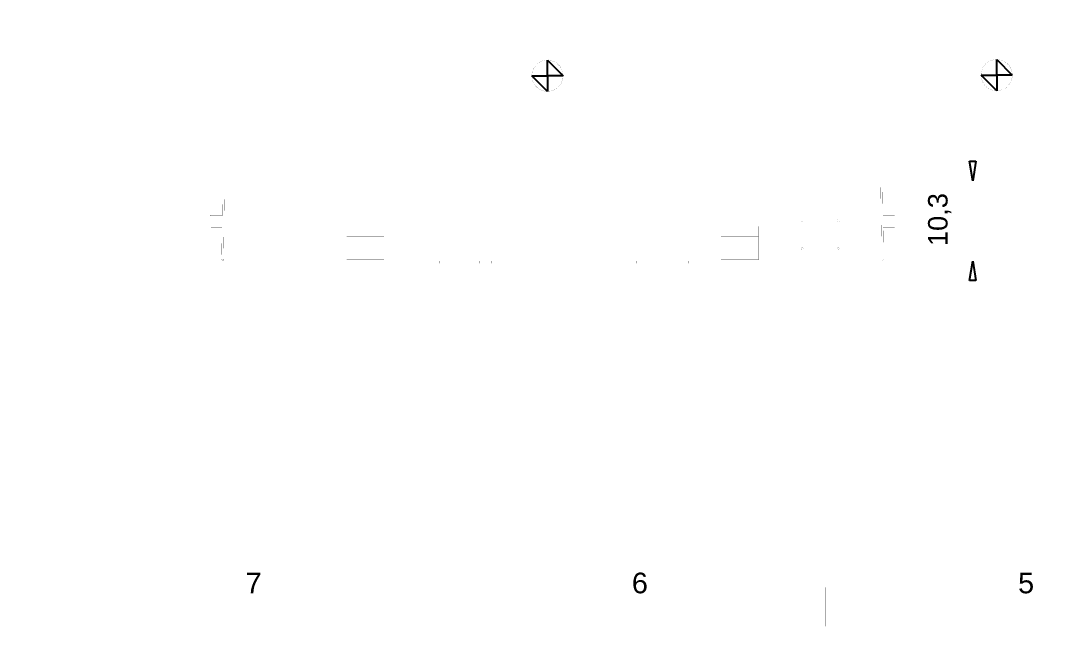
# Model space of a CAD drawing. Header units: inches. Extents: x 0 to 35.2, y -0.7 to 15.9.
# Drawn here: x 21.38 to 26.58, y -0.73 to 2.33 of the extents above; entities that cross this region are included whole.
import ezdxf

# ---------------------------------------------------------------- set-up
doc = ezdxf.new("R2010")
doc.units = ezdxf.units.IN
doc.header["$MEASUREMENT"] = 0
for name, color, linetype in [('Board Outline', 216, 'Continuous'), ('Dimensions', 6, 'Continuous'), ('Mechanical 4', 56, 'Continuous')]:
    doc.layers.add(name, color=color, linetype=linetype)
doc.styles.add('Arial', font='', dxfattribs={"height": 0.2})
doc.styles.get('Arial').set_extended_font_data('Arial')

msp = doc.modelspace()

# ---------------------------------------------------------------- linework, layer by layer
at = {"layer": 'Board Outline'}
for p, q in [((26.3037, 2.1334), (26.3824, 2.0546)), ((26.3037, 2.0546), (26.3037, 2.1334)), ((24.0367, 2.1299), (24.1155, 2.0512)), ((24.0367, 2.0512), (24.0367, 2.1299)), ((24.0367, 1.9724), (23.958, 2.0512)), ((23.958, 2.0512), (24.0367, 2.0512)), ((24.1155, 2.0512), (24.0367, 2.0512)), ((24.0367, 2.0512), (24.0367, 1.9724)), ((26.3037, 1.9759), (26.2249, 2.0546)), ((26.2249, 2.0546), (26.3037, 2.0546)), ((26.3824, 2.0546), (26.3037, 2.0546)), ((26.3037, 2.0546), (26.3037, 1.9759)), ((26.1826, 1.5213), (26.1669, 1.6197)), ((26.1669, 1.6197), (26.1984, 1.6197)), ((26.1984, 1.6197), (26.1826, 1.5213)), ((26.1669, 1.0174), (26.1826, 1.1158)), ((26.1826, 1.1158), (26.1984, 1.0174)), ((26.1984, 1.0174), (26.1669, 1.0174))]:
    msp.add_line(p, q, dxfattribs=at)
at = {"layer": 'Board Outline', "const_width": 0.0005}
for points in [[(21.5406, -0.5315), (21.5406, 15.6102)], [(26.1826, 1.5213), (26.1826, 1.7575)], [(25.7579, 1.5213), (26.222, 1.5213)], [(26.1826, 1.1158), (26.1826, 1.5213)], [(25.7614, 1.1158), (26.222, 1.1158)], [(26.1826, 0.8796), (26.1826, 1.1158)]]:
    msp.add_lwpolyline(points, dxfattribs=at)
at = {"layer": 'Board Outline', "const_width": 0.00025}
for points in [[(26.1825, 1.7575, 1), (26.1828, 1.7575, 1)], [(25.7578, 1.5213, 1), (25.758, 1.5213, 1)], [(26.1825, 1.5213, 1), (26.1828, 1.5213, 1)], [(26.1825, 1.5213, 1), (26.1828, 1.5213, 1)], [(26.2219, 1.5213, 1), (26.2221, 1.5213, 1)], [(25.7612, 1.1158, 1), (25.7615, 1.1158, 1)], [(26.1825, 1.1158, 1), (26.1828, 1.1158, 1)], [(26.1825, 1.1158, 1), (26.1828, 1.1158, 1)], [(26.2219, 1.1158, 1), (26.2221, 1.1158, 1)], [(26.1825, 0.8796, 1), (26.1828, 0.8796, 1)], [(21.5404, -0.5315, 1), (21.5407, -0.5315, 1)]]:
    msp.add_lwpolyline(points, format="xyb", close=True, dxfattribs=at)
at = {"layer": 'Dimensions', "const_width": 0.0005}
for points in [[(22.3933, 1.1257), (22.3967, 1.5213)], [(22.3967, 1.5213), (22.4066, 1.5213)], [(22.4031, 1.1257), (22.4066, 1.5213)], [(22.4066, 1.5213), (25.7185, 1.5213)], [(25.7185, 1.5213), (25.722, 1.1257)], [(25.7185, 1.5213), (25.7284, 1.5213)], [(25.7284, 1.5213), (25.7318, 1.1257)], [(22.3362, 1.3441), (22.3756, 1.3441)], [(22.3362, 1.289), (22.3362, 1.3441)], [(22.3401, 1.3481), (22.3756, 1.3481)], [(22.3756, 1.3441), (22.3756, 1.3481)], [(22.3756, 1.3481), (22.3952, 1.3481)], [(22.3756, 1.289), (22.3756, 1.3441)], [(22.3756, 1.3441), (22.3952, 1.3441)], [(23.8854, 1.3008), (24.2397, 1.3008)], [(23.8854, 1.1788), (23.8854, 1.3008)], [(24.2397, 1.1788), (24.2397, 1.3008)], [(25.3165, 1.1828), (25.3165, 1.3127)], [(25.3165, 1.3127), (25.3244, 1.3126)], [(25.3244, 1.1827), (25.3244, 1.3126)], [(25.3283, 1.3245), (25.4976, 1.3245)], [(25.3283, 1.3166), (25.3283, 1.3245)], [(25.3283, 1.3166), (25.4976, 1.3166)], [(25.3283, 1.2772), (25.3283, 1.3166)], [(25.4976, 1.3166), (25.4976, 1.3245)], [(25.4976, 1.2772), (25.4976, 1.3166)], [(25.5015, 1.3126), (25.5094, 1.3127)], [(25.5015, 1.1827), (25.5015, 1.3126)], [(25.5094, 1.1828), (25.5094, 1.3127)], [(25.7299, 1.3481), (25.7496, 1.3481)], [(25.7299, 1.3441), (25.7496, 1.3441)], [(25.7496, 1.3441), (25.7496, 1.3481)], [(25.7496, 1.3481), (25.785, 1.3481)], [(25.7496, 1.289), (25.7496, 1.3441)], [(25.7496, 1.3441), (25.7889, 1.3441)], [(25.7889, 1.289), (25.7889, 1.3441)], [(22.3362, 1.289), (22.3756, 1.289)], [(22.3401, 1.2851), (22.3756, 1.2851)], [(22.3756, 1.2851), (22.3756, 1.289)], [(22.3756, 1.289), (22.3947, 1.289)], [(22.3756, 1.2851), (22.3947, 1.2851)], [(23.0232, 1.2907), (23.2122, 1.2907)], [(23.0232, 1.2378), (23.0232, 1.2907)], [(23.2122, 1.2378), (23.2122, 1.2907)], [(24.913, 1.2907), (25.1019, 1.2907)], [(24.913, 1.2378), (24.913, 1.2907)], [(25.1019, 1.2378), (25.1019, 1.2907)], [(25.3244, 1.2772), (25.3283, 1.2772)], [(25.3283, 1.2772), (25.4976, 1.2772)], [(25.3283, 1.1788), (25.3283, 1.2772)], [(25.4976, 1.2772), (25.5015, 1.2772)], [(25.4976, 1.1788), (25.4976, 1.2772)], [(25.7304, 1.289), (25.7496, 1.289)], [(25.7304, 1.2851), (25.7496, 1.2851)], [(25.7496, 1.2851), (25.7496, 1.289)], [(25.7496, 1.289), (25.7889, 1.289)], [(25.7496, 1.2851), (25.785, 1.2851)], [(23.0232, 1.2378), (23.2122, 1.2378)], [(23.0232, 1.2181), (23.0232, 1.2378)], [(23.0232, 1.2181), (23.2122, 1.2181)], [(23.0232, 1.1257), (23.0232, 1.2181)], [(23.2122, 1.2181), (23.2122, 1.2378)], [(23.2122, 1.1257), (23.2122, 1.2181)], [(24.913, 1.2378), (25.1019, 1.2378)], [(24.913, 1.2181), (24.913, 1.2378)], [(24.913, 1.2181), (25.1019, 1.2181)], [(24.913, 1.1257), (24.913, 1.2181)], [(25.1019, 1.2181), (25.1019, 1.2378)], [(25.1019, 1.1257), (25.1019, 1.2181)], [(23.8854, 1.1788), (24.2397, 1.1788)], [(25.3165, 1.1828), (25.3244, 1.1827)], [(25.3283, 1.171), (25.3283, 1.1788)], [(25.3283, 1.1788), (25.4976, 1.1788)], [(25.3283, 1.171), (25.4976, 1.171)], [(25.4976, 1.171), (25.4976, 1.1788)], [(25.5015, 1.1827), (25.5094, 1.1828)], [(22.3962, 1.1243), (22.3973, 1.1246)], [(22.3973, 1.1246), (22.3987, 1.1248)], [(22.3987, 1.1248), (22.4031, 1.1257)], [(22.4017, 1.1187), (22.4022, 1.1212)], [(22.4022, 1.1212), (22.4028, 1.1242)], [(22.4028, 1.1242), (22.4031, 1.1257)], [(22.4031, 1.1257), (23.0232, 1.1257)], [(22.4031, 1.1158), (25.722, 1.1158)], [(23.0232, 1.1217), (23.0232, 1.1257)], [(23.0232, 1.1217), (23.2122, 1.1217)], [(23.2122, 1.1217), (23.2122, 1.1257)], [(23.2122, 1.1257), (24.913, 1.1257)], [(23.3719, 1.104), (23.3719, 1.1158)], [(23.3719, 1.104), (23.4813, 1.104)], [(23.4813, 1.104), (23.4813, 1.1158)], [(23.4937, 1.104), (23.4937, 1.1158)], [(23.4937, 1.104), (23.5, 1.104)], [(23.5, 1.104), (23.5, 1.1158)], [(23.5, 1.104), (23.504, 1.104)], [(23.5065, 1.104), (23.5065, 1.1158)], [(23.5065, 1.104), (23.5656, 1.104)], [(23.5604, 1.104), (23.5631, 1.104)], [(23.5656, 1.104), (23.5656, 1.1158)], [(23.5656, 1.104), (23.6246, 1.104)], [(23.6246, 1.104), (23.6246, 1.1158)], [(23.6272, 1.104), (23.6274, 1.104)], [(23.6274, 1.104), (23.6274, 1.1158)], [(23.6491, 1.104), (23.6491, 1.1158)], [(23.6491, 1.104), (23.6938, 1.104)], [(23.6938, 1.104), (23.6938, 1.1158)], [(23.6938, 1.104), (23.7269, 1.104)], [(23.7269, 1.104), (23.7269, 1.1158)], [(23.7269, 1.104), (23.7547, 1.104)], [(23.7547, 1.104), (23.7547, 1.1158)], [(24.3658, 1.104), (24.3658, 1.1158)], [(24.3658, 1.104), (24.4752, 1.104)], [(24.4752, 1.104), (24.4752, 1.1158)], [(24.4876, 1.104), (24.4876, 1.1158)], [(24.4876, 1.104), (24.4939, 1.104)], [(24.4939, 1.104), (24.4939, 1.1158)], [(24.4939, 1.104), (24.4979, 1.104)], [(24.5005, 1.104), (24.5005, 1.1158)], [(24.5005, 1.104), (24.5595, 1.104)], [(24.5543, 1.104), (24.557, 1.104)], [(24.5595, 1.104), (24.5595, 1.1158)], [(24.5595, 1.104), (24.6186, 1.104)], [(24.6186, 1.104), (24.6186, 1.1158)], [(24.6211, 1.104), (24.6213, 1.104)], [(24.6213, 1.104), (24.6213, 1.1158)], [(24.6431, 1.104), (24.6431, 1.1158)], [(24.6431, 1.104), (24.6877, 1.104)], [(24.6877, 1.104), (24.6877, 1.1158)], [(24.6877, 1.104), (24.7208, 1.104)], [(24.7208, 1.104), (24.7208, 1.1158)], [(24.7208, 1.104), (24.7486, 1.104)], [(24.7486, 1.104), (24.7486, 1.1158)], [(24.913, 1.1217), (24.913, 1.1257)], [(24.913, 1.1217), (25.1019, 1.1217)], [(25.1019, 1.1217), (25.1019, 1.1257)], [(25.1019, 1.1257), (25.722, 1.1257)], [(25.722, 1.1158), (25.722, 1.1257)], [(11.9933, -0.5315), (34.9854, -0.5315)], [(21.5406, -0.7283), (21.5406, -0.5315)], [(23.4894, -0.7284), (23.4894, -0.5315)], [(23.4894, -0.7283), (23.4894, -0.5315)], [(25.4382, -0.7283), (25.4382, -0.5315)]]:
    msp.add_lwpolyline(points, dxfattribs=at)
at = {"layer": 'Dimensions', "const_width": 0.00025}
for points in [[(22.3966, 1.5213, 1), (22.3969, 1.5213, 1)], [(22.3966, 1.5213, 1), (22.3969, 1.5213, 1)], [(22.4065, 1.5213, 1), (22.4067, 1.5213, 1)], [(22.4065, 1.5213, 1), (22.4067, 1.5213, 1)], [(22.4065, 1.5213, 1), (22.4067, 1.5213, 1)], [(25.7184, 1.5213, 1), (25.7187, 1.5213, 1)], [(25.7184, 1.5213, 1), (25.7187, 1.5213, 1)], [(25.7184, 1.5213, 1), (25.7187, 1.5213, 1)], [(25.7282, 1.5213, 1), (25.7285, 1.5213, 1)], [(25.7282, 1.5213, 1), (25.7285, 1.5213, 1)], [(22.3361, 1.3441, 1), (22.3363, 1.3441, 1)], [(22.3361, 1.3441, 1), (22.3363, 1.3441, 1)], [(22.3361, 1.3441, 1), (22.3363, 1.3441, 1)], [(22.34, 1.3481, 1), (22.3402, 1.3481, 1)], [(22.34, 1.3481, 1), (22.3402, 1.3481, 1)], [(22.3754, 1.3481, 1), (22.3757, 1.3481, 1)], [(22.3754, 1.3481, 1), (22.3757, 1.3481, 1)], [(22.3754, 1.3481, 1), (22.3757, 1.3481, 1)], [(22.3754, 1.3441, 1), (22.3757, 1.3441, 1)], [(22.3754, 1.3441, 1), (22.3757, 1.3441, 1)], [(22.3754, 1.3441, 1), (22.3757, 1.3441, 1)], [(22.3754, 1.3441, 1), (22.3757, 1.3441, 1)], [(22.3951, 1.3481, 1), (22.3954, 1.3481, 1)], [(22.3951, 1.3441, 1), (22.3953, 1.3441, 1)], [(23.8853, 1.3008, 1), (23.8855, 1.3008, 1)], [(23.8853, 1.3008, 1), (23.8855, 1.3008, 1)], [(24.2396, 1.3008, 1), (24.2398, 1.3008, 1)], [(24.2396, 1.3008, 1), (24.2398, 1.3008, 1)], [(25.3164, 1.3127, 1), (25.3166, 1.3127, 1)], [(25.3164, 1.3127, 1), (25.3166, 1.3127, 1)], [(25.3164, 1.3127, 1), (25.3166, 1.3127, 1)], [(25.3242, 1.3126, 1), (25.3245, 1.3126, 1)], [(25.3242, 1.3126, 1), (25.3245, 1.3126, 1)], [(25.3242, 1.3126, 1), (25.3245, 1.3126, 1)], [(25.3282, 1.3245, 1), (25.3284, 1.3245, 1)], [(25.3282, 1.3245, 1), (25.3284, 1.3245, 1)], [(25.3282, 1.3245, 1), (25.3284, 1.3245, 1)], [(25.3282, 1.3166, 1), (25.3284, 1.3166, 1)], [(25.3282, 1.3166, 1), (25.3284, 1.3166, 1)], [(25.3282, 1.3166, 1), (25.3284, 1.3166, 1)], [(25.3282, 1.3166, 1), (25.3284, 1.3166, 1)], [(25.4975, 1.3245, 1), (25.4977, 1.3245, 1)], [(25.4975, 1.3245, 1), (25.4977, 1.3245, 1)], [(25.4975, 1.3245, 1), (25.4977, 1.3245, 1)], [(25.4975, 1.3166, 1), (25.4977, 1.3166, 1)], [(25.4975, 1.3166, 1), (25.4977, 1.3166, 1)], [(25.4975, 1.3166, 1), (25.4977, 1.3166, 1)], [(25.4975, 1.3166, 1), (25.4977, 1.3166, 1)], [(25.5014, 1.3126, 1), (25.5017, 1.3126, 1)], [(25.5014, 1.3126, 1), (25.5017, 1.3126, 1)], [(25.5014, 1.3126, 1), (25.5017, 1.3126, 1)], [(25.5093, 1.3127, 1), (25.5095, 1.3127, 1)], [(25.5093, 1.3127, 1), (25.5095, 1.3127, 1)], [(25.5093, 1.3127, 1), (25.5095, 1.3127, 1)], [(25.7298, 1.3481, 1), (25.73, 1.3481, 1)], [(25.7298, 1.3441, 1), (25.73, 1.3441, 1)], [(25.7494, 1.3481, 1), (25.7497, 1.3481, 1)], [(25.7494, 1.3481, 1), (25.7497, 1.3481, 1)], [(25.7494, 1.3481, 1), (25.7497, 1.3481, 1)], [(25.7494, 1.3441, 1), (25.7497, 1.3441, 1)], [(25.7494, 1.3441, 1), (25.7497, 1.3441, 1)], [(25.7494, 1.3441, 1), (25.7497, 1.3441, 1)], [(25.7494, 1.3441, 1), (25.7497, 1.3441, 1)], [(25.7849, 1.3481, 1), (25.7851, 1.3481, 1)], [(25.7849, 1.3481, 1), (25.7851, 1.3481, 1)], [(25.7888, 1.3441, 1), (25.7891, 1.3441, 1)], [(25.7888, 1.3441, 1), (25.7891, 1.3441, 1)], [(25.7888, 1.3441, 1), (25.7891, 1.3441, 1)], [(22.3361, 1.289, 1), (22.3363, 1.289, 1)], [(22.3361, 1.289, 1), (22.3363, 1.289, 1)], [(22.3361, 1.289, 1), (22.3363, 1.289, 1)], [(22.34, 1.2851, 1), (22.3402, 1.2851, 1)], [(22.34, 1.2851, 1), (22.3402, 1.2851, 1)], [(22.3754, 1.289, 1), (22.3757, 1.289, 1)], [(22.3754, 1.289, 1), (22.3757, 1.289, 1)], [(22.3754, 1.289, 1), (22.3757, 1.289, 1)], [(22.3754, 1.289, 1), (22.3757, 1.289, 1)], [(22.3754, 1.2851, 1), (22.3757, 1.2851, 1)], [(22.3754, 1.2851, 1), (22.3757, 1.2851, 1)], [(22.3754, 1.2851, 1), (22.3757, 1.2851, 1)], [(22.3946, 1.2851, 1), (22.3948, 1.2851, 1)], [(22.3946, 1.289, 1), (22.3948, 1.289, 1)], [(23.0231, 1.2907, 1), (23.0233, 1.2907, 1)], [(23.0231, 1.2907, 1), (23.0233, 1.2907, 1)], [(23.212, 1.2907, 1), (23.2123, 1.2907, 1)], [(23.212, 1.2907, 1), (23.2123, 1.2907, 1)], [(24.9128, 1.2907, 1), (24.9131, 1.2907, 1)], [(24.9128, 1.2907, 1), (24.9131, 1.2907, 1)], [(25.1018, 1.2907, 1), (25.1021, 1.2907, 1)], [(25.1018, 1.2907, 1), (25.1021, 1.2907, 1)], [(25.3242, 1.2772, 1), (25.3245, 1.2772, 1)], [(25.3282, 1.2772, 1), (25.3284, 1.2772, 1)], [(25.3282, 1.2772, 1), (25.3284, 1.2772, 1)], [(25.3282, 1.2772, 1), (25.3284, 1.2772, 1)], [(25.3282, 1.2772, 1), (25.3284, 1.2772, 1)], [(25.4975, 1.2772, 1), (25.4977, 1.2772, 1)], [(25.4975, 1.2772, 1), (25.4977, 1.2772, 1)], [(25.4975, 1.2772, 1), (25.4977, 1.2772, 1)], [(25.4975, 1.2772, 1), (25.4977, 1.2772, 1)], [(25.5014, 1.2772, 1), (25.5017, 1.2772, 1)], [(25.7303, 1.289, 1), (25.7305, 1.289, 1)], [(25.7303, 1.2851, 1), (25.7306, 1.2851, 1)], [(25.7494, 1.289, 1), (25.7497, 1.289, 1)], [(25.7494, 1.289, 1), (25.7497, 1.289, 1)], [(25.7494, 1.289, 1), (25.7497, 1.289, 1)], [(25.7494, 1.289, 1), (25.7497, 1.289, 1)], [(25.7494, 1.2851, 1), (25.7497, 1.2851, 1)], [(25.7494, 1.2851, 1), (25.7497, 1.2851, 1)], [(25.7494, 1.2851, 1), (25.7497, 1.2851, 1)], [(25.7849, 1.2851, 1), (25.7851, 1.2851, 1)], [(25.7849, 1.2851, 1), (25.7851, 1.2851, 1)], [(25.7888, 1.289, 1), (25.7891, 1.289, 1)], [(25.7888, 1.289, 1), (25.7891, 1.289, 1)], [(25.7888, 1.289, 1), (25.7891, 1.289, 1)], [(23.0231, 1.2378, 1), (23.0233, 1.2378, 1)], [(23.0231, 1.2378, 1), (23.0233, 1.2378, 1)], [(23.0231, 1.2378, 1), (23.0233, 1.2378, 1)], [(23.0231, 1.2181, 1), (23.0233, 1.2181, 1)], [(23.0231, 1.2181, 1), (23.0233, 1.2181, 1)], [(23.0231, 1.2181, 1), (23.0233, 1.2181, 1)], [(23.212, 1.2378, 1), (23.2123, 1.2378, 1)], [(23.212, 1.2378, 1), (23.2123, 1.2378, 1)], [(23.212, 1.2378, 1), (23.2123, 1.2378, 1)], [(23.212, 1.2181, 1), (23.2123, 1.2181, 1)], [(23.212, 1.2181, 1), (23.2123, 1.2181, 1)], [(23.212, 1.2181, 1), (23.2123, 1.2181, 1)], [(24.9128, 1.2378, 1), (24.9131, 1.2378, 1)], [(24.9128, 1.2378, 1), (24.9131, 1.2378, 1)], [(24.9128, 1.2378, 1), (24.9131, 1.2378, 1)], [(24.9128, 1.2181, 1), (24.9131, 1.2181, 1)], [(24.9128, 1.2181, 1), (24.9131, 1.2181, 1)], [(24.9128, 1.2181, 1), (24.9131, 1.2181, 1)], [(25.1018, 1.2378, 1), (25.1021, 1.2378, 1)], [(25.1018, 1.2378, 1), (25.1021, 1.2378, 1)], [(25.1018, 1.2378, 1), (25.1021, 1.2378, 1)], [(25.1018, 1.2181, 1), (25.1021, 1.2181, 1)], [(25.1018, 1.2181, 1), (25.1021, 1.2181, 1)], [(25.1018, 1.2181, 1), (25.1021, 1.2181, 1)], [(23.8853, 1.1788, 1), (23.8855, 1.1788, 1)], [(23.8853, 1.1788, 1), (23.8855, 1.1788, 1)], [(24.2396, 1.1788, 1), (24.2398, 1.1788, 1)], [(24.2396, 1.1788, 1), (24.2398, 1.1788, 1)], [(25.3164, 1.1828, 1), (25.3166, 1.1828, 1)], [(25.3164, 1.1828, 1), (25.3166, 1.1828, 1)], [(25.3164, 1.1828, 1), (25.3166, 1.1828, 1)], [(25.3242, 1.1827, 1), (25.3245, 1.1827, 1)], [(25.3242, 1.1827, 1), (25.3245, 1.1827, 1)], [(25.3242, 1.1827, 1), (25.3245, 1.1827, 1)], [(25.3282, 1.1788, 1), (25.3284, 1.1788, 1)], [(25.3282, 1.1788, 1), (25.3284, 1.1788, 1)], [(25.3282, 1.1788, 1), (25.3284, 1.1788, 1)], [(25.3282, 1.1788, 1), (25.3284, 1.1788, 1)], [(25.3282, 1.171, 1), (25.3284, 1.171, 1)], [(25.3282, 1.171, 1), (25.3284, 1.171, 1)], [(25.3282, 1.171, 1), (25.3284, 1.171, 1)], [(25.4975, 1.1788, 1), (25.4977, 1.1788, 1)], [(25.4975, 1.1788, 1), (25.4977, 1.1788, 1)], [(25.4975, 1.1788, 1), (25.4977, 1.1788, 1)], [(25.4975, 1.1788, 1), (25.4977, 1.1788, 1)], [(25.4975, 1.171, 1), (25.4977, 1.171, 1)], [(25.4975, 1.171, 1), (25.4977, 1.171, 1)], [(25.4975, 1.171, 1), (25.4977, 1.171, 1)], [(25.5014, 1.1827, 1), (25.5017, 1.1827, 1)], [(25.5014, 1.1827, 1), (25.5017, 1.1827, 1)], [(25.5014, 1.1827, 1), (25.5017, 1.1827, 1)], [(25.5093, 1.1828, 1), (25.5095, 1.1828, 1)], [(25.5093, 1.1828, 1), (25.5095, 1.1828, 1)], [(25.5093, 1.1828, 1), (25.5095, 1.1828, 1)], [(22.3932, 1.1257, 1), (22.3934, 1.1257, 1)], [(22.3932, 1.1257, 1), (22.3934, 1.1257, 1)], [(22.3932, 1.1257, 1), (22.3934, 1.1257, 1)], [(22.3933, 1.1254, 1), (22.3935, 1.1254, 1)], [(22.3933, 1.1254, 1), (22.3935, 1.1254, 1)], [(22.3937, 1.1251, 1), (22.3939, 1.1251, 1)], [(22.3937, 1.1251, 1), (22.3939, 1.1251, 1)], [(22.3942, 1.1248, 1), (22.3945, 1.1248, 1)], [(22.3942, 1.1248, 1), (22.3945, 1.1248, 1)], [(22.3952, 1.1217, 1), (22.3955, 1.1217, 1)], [(22.3952, 1.1217, 1), (22.3955, 1.1217, 1)], [(22.3952, 1.1205, 1), (22.3954, 1.1205, 1)], [(22.3952, 1.1205, 1), (22.3954, 1.1205, 1)], [(22.3955, 1.123, 1), (22.3957, 1.123, 1)], [(22.3955, 1.123, 1), (22.3957, 1.123, 1)], [(22.396, 1.1243, 1), (22.3963, 1.1243, 1)], [(22.396, 1.1243, 1), (22.3963, 1.1243, 1)], [(22.396, 1.1243, 1), (22.3963, 1.1243, 1)], [(22.396, 1.1243, 1), (22.3963, 1.1243, 1)], [(22.396, 1.1187, 1), (22.3962, 1.1187, 1)], [(22.396, 1.1187, 1), (22.3962, 1.1187, 1)], [(22.396, 1.1187, 1), (22.3962, 1.1187, 1)], [(22.396, 1.1187, 1), (22.3962, 1.1187, 1)], [(22.3972, 1.1246, 1), (22.3975, 1.1246, 1)], [(22.3972, 1.1246, 1), (22.3975, 1.1246, 1)], [(22.3978, 1.1179, 1), (22.398, 1.1179, 1)], [(22.3978, 1.1179, 1), (22.398, 1.1179, 1)], [(22.3985, 1.1248, 1), (22.3988, 1.1248, 1)], [(22.3985, 1.1248, 1), (22.3988, 1.1248, 1)], [(22.399, 1.1179, 1), (22.3992, 1.1179, 1)], [(22.399, 1.1179, 1), (22.3992, 1.1179, 1)], [(22.399, 1.1205, 1), (22.3992, 1.1205, 1)], [(22.399, 1.1205, 1), (22.3992, 1.1205, 1)], [(22.4003, 1.1182, 1), (22.4005, 1.1182, 1)], [(22.4003, 1.1182, 1), (22.4005, 1.1182, 1)], [(22.4016, 1.1187, 1), (22.4019, 1.1187, 1)], [(22.4016, 1.1187, 1), (22.4019, 1.1187, 1)], [(22.4016, 1.1187, 1), (22.4019, 1.1187, 1)], [(22.4016, 1.1187, 1), (22.4019, 1.1187, 1)], [(22.4018, 1.1177, 1), (22.4021, 1.1177, 1)], [(22.4018, 1.1177, 1), (22.4021, 1.1177, 1)], [(22.4021, 1.1212, 1), (22.4024, 1.1212, 1)], [(22.4021, 1.1212, 1), (22.4024, 1.1212, 1)], [(22.4021, 1.1169, 1), (22.4024, 1.1169, 1)], [(22.4021, 1.1169, 1), (22.4024, 1.1169, 1)], [(22.4024, 1.1163, 1), (22.4026, 1.1163, 1)], [(22.4024, 1.1163, 1), (22.4026, 1.1163, 1)], [(22.4027, 1.1242, 1), (22.403, 1.1242, 1)], [(22.4027, 1.1242, 1), (22.403, 1.1242, 1)], [(22.403, 1.1257, 1), (22.4033, 1.1257, 1)], [(22.403, 1.1257, 1), (22.4033, 1.1257, 1)], [(22.403, 1.1257, 1), (22.4033, 1.1257, 1)], [(22.403, 1.1257, 1), (22.4033, 1.1257, 1)], [(22.403, 1.1158, 1), (22.4033, 1.1158, 1)], [(22.403, 1.1158, 1), (22.4033, 1.1158, 1)], [(22.403, 1.1158, 1), (22.4033, 1.1158, 1)], [(23.0231, 1.1257, 1), (23.0233, 1.1257, 1)], [(23.0231, 1.1257, 1), (23.0233, 1.1257, 1)], [(23.0231, 1.1257, 1), (23.0233, 1.1257, 1)], [(23.0231, 1.1217, 1), (23.0233, 1.1217, 1)], [(23.0231, 1.1217, 1), (23.0233, 1.1217, 1)], [(23.212, 1.1257, 1), (23.2123, 1.1257, 1)], [(23.212, 1.1257, 1), (23.2123, 1.1257, 1)], [(23.212, 1.1257, 1), (23.2123, 1.1257, 1)], [(23.212, 1.1217, 1), (23.2123, 1.1217, 1)], [(23.212, 1.1217, 1), (23.2123, 1.1217, 1)], [(23.3717, 1.1158, 1), (23.372, 1.1158, 1)], [(23.3717, 1.104, 1), (23.372, 1.104, 1)], [(23.3717, 1.104, 1), (23.372, 1.104, 1)], [(23.4812, 1.1158, 1), (23.4814, 1.1158, 1)], [(23.4812, 1.104, 1), (23.4814, 1.104, 1)], [(23.4812, 1.104, 1), (23.4814, 1.104, 1)], [(23.4936, 1.1158, 1), (23.4938, 1.1158, 1)], [(23.4936, 1.104, 1), (23.4938, 1.104, 1)], [(23.4936, 1.104, 1), (23.4938, 1.104, 1)], [(23.4999, 1.1158, 1), (23.5001, 1.1158, 1)], [(23.4999, 1.104, 1), (23.5001, 1.104, 1)], [(23.4999, 1.104, 1), (23.5001, 1.104, 1)], [(23.4999, 1.104, 1), (23.5001, 1.104, 1)], [(23.5039, 1.104, 1), (23.5041, 1.104, 1)], [(23.5064, 1.1158, 1), (23.5067, 1.1158, 1)], [(23.5064, 1.104, 1), (23.5067, 1.104, 1)], [(23.5064, 1.104, 1), (23.5067, 1.104, 1)], [(23.5603, 1.104, 1), (23.5605, 1.104, 1)], [(23.5629, 1.104, 1), (23.5632, 1.104, 1)], [(23.5655, 1.1158, 1), (23.5657, 1.1158, 1)], [(23.5655, 1.104, 1), (23.5657, 1.104, 1)], [(23.5655, 1.104, 1), (23.5657, 1.104, 1)], [(23.5655, 1.104, 1), (23.5657, 1.104, 1)], [(23.6245, 1.1158, 1), (23.6248, 1.1158, 1)], [(23.6245, 1.104, 1), (23.6248, 1.104, 1)], [(23.6245, 1.104, 1), (23.6248, 1.104, 1)], [(23.6271, 1.104, 1), (23.6273, 1.104, 1)], [(23.6273, 1.1158, 1), (23.6275, 1.1158, 1)], [(23.6273, 1.104, 1), (23.6275, 1.104, 1)], [(23.6273, 1.104, 1), (23.6275, 1.104, 1)], [(23.649, 1.1158, 1), (23.6493, 1.1158, 1)], [(23.649, 1.104, 1), (23.6493, 1.104, 1)], [(23.649, 1.104, 1), (23.6493, 1.104, 1)], [(23.6937, 1.1158, 1), (23.6939, 1.1158, 1)], [(23.6937, 1.104, 1), (23.6939, 1.104, 1)], [(23.6937, 1.104, 1), (23.6939, 1.104, 1)], [(23.6937, 1.104, 1), (23.6939, 1.104, 1)], [(23.7267, 1.1158, 1), (23.727, 1.1158, 1)], [(23.7267, 1.104, 1), (23.727, 1.104, 1)], [(23.7267, 1.104, 1), (23.727, 1.104, 1)], [(23.7267, 1.104, 1), (23.727, 1.104, 1)], [(23.7546, 1.1158, 1), (23.7548, 1.1158, 1)], [(23.7546, 1.104, 1), (23.7548, 1.104, 1)], [(23.7546, 1.104, 1), (23.7548, 1.104, 1)], [(24.3657, 1.1158, 1), (24.3659, 1.1158, 1)], [(24.3657, 1.104, 1), (24.3659, 1.104, 1)], [(24.3657, 1.104, 1), (24.3659, 1.104, 1)], [(24.4751, 1.1158, 1), (24.4754, 1.1158, 1)], [(24.4751, 1.104, 1), (24.4754, 1.104, 1)], [(24.4751, 1.104, 1), (24.4754, 1.104, 1)], [(24.4875, 1.1158, 1), (24.4878, 1.1158, 1)], [(24.4875, 1.104, 1), (24.4878, 1.104, 1)], [(24.4875, 1.104, 1), (24.4878, 1.104, 1)], [(24.4938, 1.1158, 1), (24.4941, 1.1158, 1)], [(24.4938, 1.104, 1), (24.4941, 1.104, 1)], [(24.4938, 1.104, 1), (24.4941, 1.104, 1)], [(24.4938, 1.104, 1), (24.4941, 1.104, 1)], [(24.4978, 1.104, 1), (24.4981, 1.104, 1)], [(24.5003, 1.1158, 1), (24.5006, 1.1158, 1)], [(24.5003, 1.104, 1), (24.5006, 1.104, 1)], [(24.5003, 1.104, 1), (24.5006, 1.104, 1)], [(24.5542, 1.104, 1), (24.5545, 1.104, 1)], [(24.5569, 1.104, 1), (24.5571, 1.104, 1)], [(24.5594, 1.1158, 1), (24.5597, 1.1158, 1)], [(24.5594, 1.104, 1), (24.5597, 1.104, 1)], [(24.5594, 1.104, 1), (24.5597, 1.104, 1)], [(24.5594, 1.104, 1), (24.5597, 1.104, 1)], [(24.6185, 1.1158, 1), (24.6187, 1.1158, 1)], [(24.6185, 1.104, 1), (24.6187, 1.104, 1)], [(24.6185, 1.104, 1), (24.6187, 1.104, 1)], [(24.621, 1.104, 1), (24.6212, 1.104, 1)], [(24.6212, 1.1158, 1), (24.6215, 1.1158, 1)], [(24.6212, 1.104, 1), (24.6215, 1.104, 1)], [(24.6212, 1.104, 1), (24.6215, 1.104, 1)], [(24.643, 1.1158, 1), (24.6432, 1.1158, 1)], [(24.643, 1.104, 1), (24.6432, 1.104, 1)], [(24.643, 1.104, 1), (24.6432, 1.104, 1)], [(24.6876, 1.1158, 1), (24.6878, 1.1158, 1)], [(24.6876, 1.104, 1), (24.6878, 1.104, 1)], [(24.6876, 1.104, 1), (24.6878, 1.104, 1)], [(24.6876, 1.104, 1), (24.6878, 1.104, 1)], [(24.7207, 1.1158, 1), (24.7209, 1.1158, 1)], [(24.7207, 1.104, 1), (24.7209, 1.104, 1)], [(24.7207, 1.104, 1), (24.7209, 1.104, 1)], [(24.7207, 1.104, 1), (24.7209, 1.104, 1)], [(24.7485, 1.1158, 1), (24.7488, 1.1158, 1)], [(24.7485, 1.104, 1), (24.7488, 1.104, 1)], [(24.7485, 1.104, 1), (24.7488, 1.104, 1)], [(24.9128, 1.1257, 1), (24.9131, 1.1257, 1)], [(24.9128, 1.1257, 1), (24.9131, 1.1257, 1)], [(24.9128, 1.1257, 1), (24.9131, 1.1257, 1)], [(24.9128, 1.1217, 1), (24.9131, 1.1217, 1)], [(24.9128, 1.1217, 1), (24.9131, 1.1217, 1)], [(25.1018, 1.1257, 1), (25.1021, 1.1257, 1)], [(25.1018, 1.1257, 1), (25.1021, 1.1257, 1)], [(25.1018, 1.1257, 1), (25.1021, 1.1257, 1)], [(25.1018, 1.1217, 1), (25.1021, 1.1217, 1)], [(25.1018, 1.1217, 1), (25.1021, 1.1217, 1)], [(25.7219, 1.1257, 1), (25.7221, 1.1257, 1)], [(25.7219, 1.1257, 1), (25.7221, 1.1257, 1)], [(25.7219, 1.1257, 1), (25.7221, 1.1257, 1)], [(25.7219, 1.1257, 1), (25.7221, 1.1257, 1)], [(25.7219, 1.1158, 1), (25.7221, 1.1158, 1)], [(25.7219, 1.1158, 1), (25.7221, 1.1158, 1)], [(25.7219, 1.1158, 1), (25.7221, 1.1158, 1)], [(25.7317, 1.1257, 1), (25.7319, 1.1257, 1)], [(25.7317, 1.1257, 1), (25.7319, 1.1257, 1)], [(25.7317, 1.1257, 1), (25.7319, 1.1257, 1)], [(21.5404, -0.5315, 1), (21.5407, -0.5315, 1)], [(23.4893, -0.5315, 1), (23.4895, -0.5315, 1)], [(23.4893, -0.5315, 1), (23.4895, -0.5315, 1)], [(25.4381, -0.5315, 1), (25.4383, -0.5315, 1)], [(21.5404, -0.7283, 1), (21.5407, -0.7283, 1)], [(23.4893, -0.7284, 1), (23.4895, -0.7284, 1)], [(23.4893, -0.7283, 1), (23.4895, -0.7283, 1)], [(25.4381, -0.7283, 1), (25.4383, -0.7283, 1)]]:
    msp.add_lwpolyline(points, format="xyb", close=True, dxfattribs=at)
at = {"layer": 'Dimensions', "const_width": 0.0005}
for points in [[(22.3362, 1.3441, -0.414214), (22.3401, 1.3481)], [(25.3165, 1.3127, -0.414208), (25.3283, 1.3245)], [(25.3244, 1.3126, -0.414208), (25.3283, 1.3166)], [(25.4976, 1.3245, -0.414214), (25.5094, 1.3127)], [(25.4976, 1.3166, -0.414214), (25.5015, 1.3126)], [(25.785, 1.3481, -0.414214), (25.7889, 1.3441)], [(22.3401, 1.2851, -0.414214), (22.3362, 1.289)], [(25.7889, 1.289, -0.414214), (25.785, 1.2851)], [(25.3283, 1.171, -0.414214), (25.3165, 1.1828)], [(25.3283, 1.1788, -0.414214), (25.3244, 1.1827)], [(25.5094, 1.1828, -0.414214), (25.4976, 1.171)], [(25.5015, 1.1827, -0.414214), (25.4976, 1.1788)], [(22.3934, 1.1254, -0.179084), (22.3933, 1.1257)], [(22.3961, 1.1187, -0.196428), (22.3933, 1.1257)], [(22.3938, 1.1251, -0.082957), (22.3934, 1.1254)], [(22.3944, 1.1248, -0.041723), (22.3938, 1.1251)], [(22.3962, 1.1243, -0.04196), (22.3944, 1.1248)], [(22.3953, 1.1205, -0.057984), (22.3953, 1.1217)], [(22.3953, 1.1217, -0.047373), (22.3956, 1.123)], [(22.3961, 1.1187, -0.16881), (22.3953, 1.1205)], [(22.3956, 1.123, -0.041319), (22.3962, 1.1243)], [(22.3991, 1.1205, -0.091556), (22.3962, 1.1243)], [(22.3979, 1.1179, -0.172998), (22.3961, 1.1187)], [(22.4031, 1.1158, -0.198614), (22.3961, 1.1187)], [(22.3991, 1.1179, -0.056328), (22.3979, 1.1179)], [(22.4004, 1.1182, -0.057836), (22.3991, 1.1179)], [(22.4017, 1.1187, -0.063857), (22.3991, 1.1205)], [(22.4017, 1.1187, -0.020268), (22.4004, 1.1182)], [(22.402, 1.1177, -0.018119), (22.4017, 1.1187)], [(22.4022, 1.1169, -0.025843), (22.402, 1.1177)], [(22.4025, 1.1163, -0.042407), (22.4022, 1.1169)], [(22.4031, 1.1158, -0.254871), (22.4025, 1.1163)], [(25.722, 1.1257, -0.008725), (25.7318, 1.1257)], [(25.7318, 1.1257, -0.416772), (25.722, 1.1158)]]:
    msp.add_lwpolyline(points, format="xyb", dxfattribs=at)
at = {"layer": 'Mechanical 4'}
for points, const_width in [([(26.3824, 2.0546, 1), (26.2249, 2.0546, 1)], 0.0005), ([(26.3035, 2.1334, 1), (26.3038, 2.1334, 1)], 0.00025), ([(24.1155, 2.0512, 1), (23.958, 2.0512, 1)], 0.0005), ([(24.0366, 2.1299, 1), (24.0368, 2.1299, 1)], 0.00025), ([(23.9578, 2.0512, 1), (23.9581, 2.0512, 1)], 0.00025), ([(23.9578, 2.0512, 1), (23.9581, 2.0512, 1)], 0.00025), ([(24.1153, 2.0512, 1), (24.1156, 2.0512, 1)], 0.00025), ([(24.1153, 2.0512, 1), (24.1156, 2.0512, 1)], 0.00025), ([(26.2248, 2.0546, 1), (26.2251, 2.0546, 1)], 0.00025), ([(26.2248, 2.0546, 1), (26.2251, 2.0546, 1)], 0.00025), ([(26.3823, 2.0546, 1), (26.3825, 2.0546, 1)], 0.00025), ([(26.3823, 2.0546, 1), (26.3825, 2.0546, 1)], 0.00025), ([(24.0366, 1.9724, 1), (24.0368, 1.9724, 1)], 0.00025), ([(26.3035, 1.9759, 1), (26.3038, 1.9759, 1)], 0.00025)]:
    msp.add_lwpolyline(points, format="xyb", close=True, dxfattribs=dict(at, const_width=const_width))
at = {"layer": 'Mechanical 4', "const_width": 0.0005}
for points in [[(26.3037, 1.9759), (26.3037, 2.1334)], [(24.0367, 1.9724), (24.0367, 2.1299)], [(23.958, 2.0512), (24.1155, 2.0512)], [(26.2249, 2.0546), (26.3824, 2.0546)]]:
    msp.add_lwpolyline(points, dxfattribs=at)

# ---------------------------------------------------------------- texts
at = {"layer": 'Board Outline', "style": 'Arial'}
msp.add_text('10,3', height=0.09843, rotation=90, dxfattribs=at).set_placement((26.0558, 1.1913))
at = {"layer": 'Dimensions', "style": 'Arial'}
for s, p in [('7', (22.5139, -0.5615)), ('6', (24.4627, -0.5615)), ('5', (26.4116, -0.5615))]:
    msp.add_text(s, height=0.1042, dxfattribs=at).set_placement(p)

doc.saveas('drawing.dxf')
